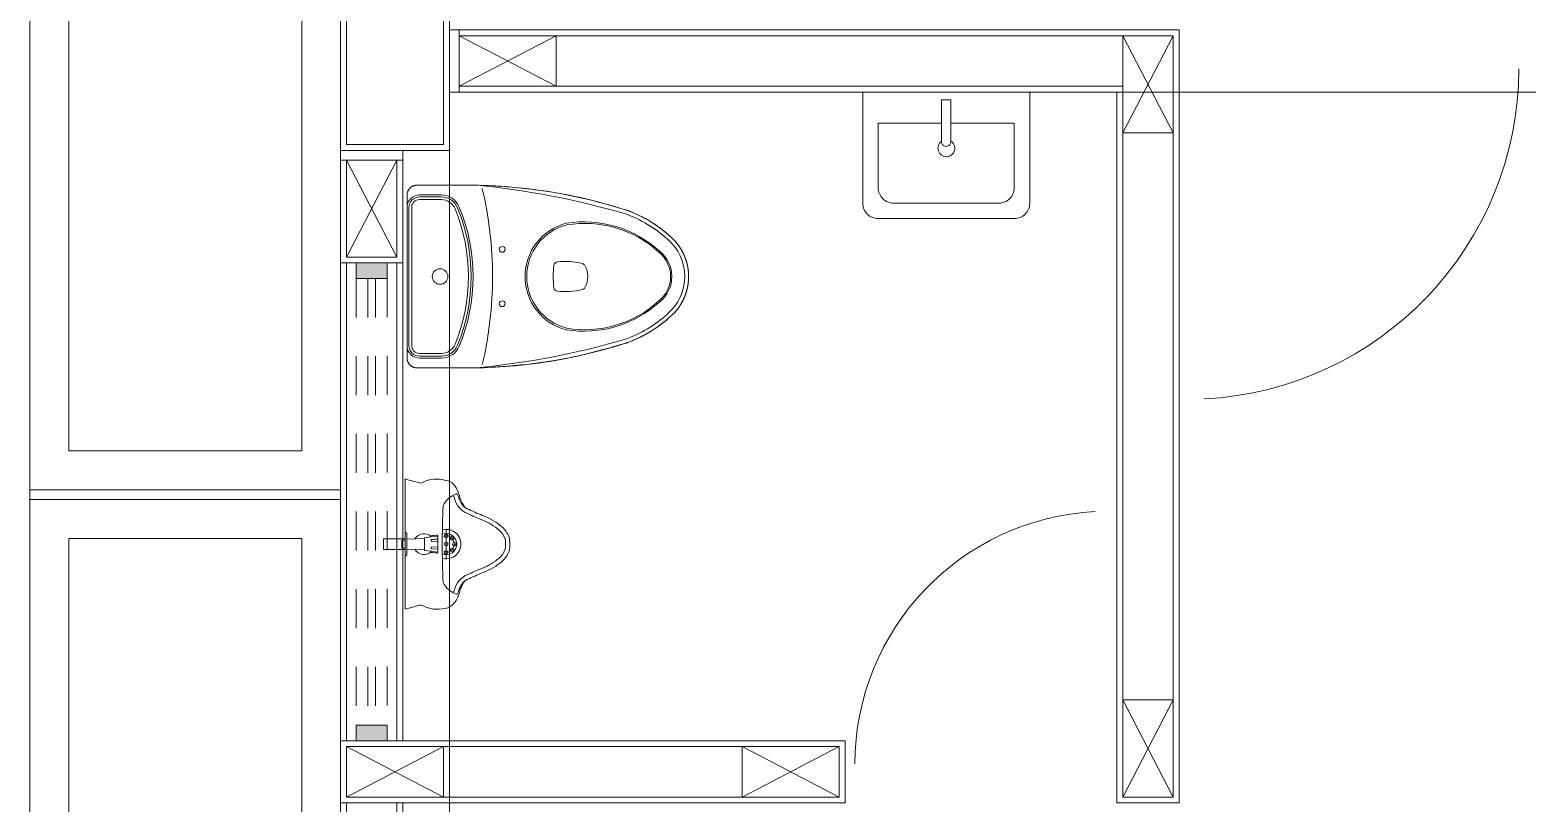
# Model space of a CAD drawing. Header units: metres. Extents: x 349075 to 349285, y 9281902 to 9282050.
# Drawn here: x 349102.96 to 349106.815, y 9281930.114 to 9281932.104 of the extents above; entities that cross this region are included whole.
import ezdxf

# ---------------------------------------------------------------- set-up
doc = ezdxf.new("R2010")
doc.units = ezdxf.units.M
doc.header["$LTSCALE"] = 0.25
doc.linetypes.add('01 nivel$0$HIDDEN2', pattern=[0.1875, 0.125, -0.0625])
doc.layers.add('0_VANOS', color=30, linetype='Continuous', lineweight=9)
doc.layers.add('ARQ-FONDO', color=253, linetype='CONTINUOUS', lineweight=9)

# ---------------------------------------------------------------- blocks, each defined once
blk = doc.blocks.new('junta vereda 0.8')
at = {"layer": 'ARQ-FONDO'}
blk.add_lwpolyline([(0.0127, 0), (-0.0127, 0), (-0.0127, 0.8), (0.0127, 0.8)], close=True, dxfattribs=at)
blk = doc.blocks.new('VEREDAAAAA')
at = {"layer": 'ARQ-FONDO', "elevation": 0}
for points in [[(-19.03, -16.054), (-19.03, -19.054), (-19.83, -19.054), (-19.83, -16.054)], [(-19.13, -16.154), (-19.13, -18.954), (-19.73, -18.954), (-19.73, -16.154)], [(-19.03, -19.0794), (-19.03, -22.0794), (-19.83, -22.0794), (-19.83, -19.0794)], [(-19.13, -19.1794), (-19.13, -21.9794), (-19.73, -21.9794), (-19.73, -19.1794)]]:
    blk.add_lwpolyline(points, close=True, dxfattribs=at)
at = {"layer": 'ARQ-FONDO', "rotation": 270}
blk.add_blockref('junta vereda 0.8', (-19.83, -19.0667, 0), dxfattribs=at)
blk = doc.blocks.new('3545454')
at = {"layer": 'ARQ-FONDO'}
for p, q in [((2729.8556, 649.2617), (2730.0106, 649.2617)), ((2730.0356, 648.8167), (2730.0356, 649.2367)), ((2729.8556, 648.7917), (2730.0106, 648.7917))]:
    blk.add_line(p, q, dxfattribs=at)
for points in [[(2729.4706, 649.1976, -0.073136), (2729.8556, 649.2617, -0.060294)], [(2729.4735, 649.1881, -0.047463), (2729.8556, 649.2617)], [(2729.4706, 648.8558, 0.073117), (2729.8556, 648.7917, 0.060294)], [(2729.4735, 648.8653, 0.047463), (2729.8556, 648.7917)]]:
    blk.add_lwpolyline(points, format="xyb", dxfattribs=at)
for points in [[(2729.9473, 648.8167), (2730.0036, 648.8167, 0.414214), (2730.0356, 648.8487), (2730.0356, 649.2047, 0.414214), (2730.0036, 649.2367), (2729.9473, 649.2367, 0.303863), (2729.9011, 649.2057, 0.19793), (2729.9011, 648.8476, 0.303863)], [(2729.9473, 648.8217), (2730.0036, 648.8217, 0.414214), (2730.0306, 648.8487), (2730.0306, 649.2047, 0.414214), (2730.0036, 649.2317), (2729.9473, 649.2317, 0.303863), (2729.9057, 649.2038, 0.19793), (2729.9057, 648.8496, 0.303863)], [(2729.9473, 648.8287), (2730.0036, 648.8287, 0.414214), (2730.0236, 648.8487), (2730.0236, 649.2047, 0.414214), (2730.0036, 649.2247), (2729.9473, 649.2247, 0.303863), (2729.9121, 649.2012, 0.19793), (2729.9121, 648.8522, 0.303863)]]:
    blk.add_lwpolyline(points, format="xyb", close=True, dxfattribs=at)
for centre, radius in [((2729.7906, 649.0967), 0.0075), ((2729.9506, 649.0267), 0.02), ((2729.7906, 648.9567), 0.0075)]:
    blk.add_circle(centre, radius, dxfattribs=at)
for centre, radius, start, end in [((2730.0106, 649.2367), 0.025, 0, 90), ((2730.8098, 649.0267), 0.9942, 166.8125, 193.1875), ((2729.5805, 648.8768), 0.2906, 81.0398, 132.3117), ((2729.5776, 648.8818), 0.2817, 80.3823, 132.5542), ((2729.5903, 649.0267), 0.1372, 284.4675, 75.5325), ((2729.5903, 649.0267), 0.1416, 284.4675, 75.5325), ((2729.4374, 649.0267), 0.0836, 128.8077, 231.1923), ((2729.4374, 649.0267), 0.0804, 128.8077, 231.1923), ((2729.6287, 649.0267), 0.0583, 150.9044, 209.0956), ((2729.5864, 649.0502), 0.01, 104.5395, 150.9044), ((2729.6277, 648.8913), 0.1742, 83.2198, 104.5395), ((2729.6476, 649.0543), 0.01, 5.9844, 86.386), ((2729.3847, 649.0267), 0.2744, 354.0156, 5.9844), ((2729.5864, 649.0032), 0.01, 209.0956, 255.4605), ((2729.6277, 649.1621), 0.1742, 255.4605, 276.7802), ((2729.6476, 648.9991), 0.01, 273.614, 354.0156), ((2729.5805, 649.1766), 0.2906, 227.6883, 278.9602), ((2729.5776, 649.1716), 0.2817, 227.4458, 279.6177), ((2730.0106, 648.8167), 0.025, 270, 0)]:
    blk.add_arc(centre, radius, start, end, dxfattribs=at)
at = {"layer": 'ARQ-FONDO', "extrusion": (0, 0, -1)}
blk.add_ellipse((2729.5819, 648.8845), major_axis=(0.2279, 0.2279), ratio=1, start_param=4.760773, end_param=5.154972, dxfattribs=at)
at = {"layer": 'ARQ-FONDO'}
for centre, major_axis, start_param, end_param in [((2729.4473, 649.0267), (0.0895, -0.0895), 3.060588, 4.793394), ((2729.5819, 649.1689), (0.2279, 0.2279), 3.189976, 3.584176)]:
    blk.add_ellipse(centre, major_axis=major_axis, ratio=1, start_param=start_param, end_param=end_param, dxfattribs=at)
blk.add_rational_spline([(2729.3587, 648.9227), (2729.3586, 648.9227), (2729.3586, 648.9228), (2729.3585, 648.9228), (2729.3562, 648.9248), (2729.354, 648.9268), (2729.3456, 648.935), (2729.3399, 648.9418), (2729.3298, 648.9563), (2729.3255, 648.9641), (2729.3185, 648.9802), (2729.3158, 648.9887), (2729.312, 649.0059), (2729.3109, 649.0147), (2729.3105, 649.0323), (2729.3111, 649.0412), (2729.3141, 649.0585), (2729.3165, 649.0671), (2729.3227, 649.0836), (2729.3267, 649.0915), (2729.336, 649.1065), (2729.3414, 649.1135), (2729.3509, 649.1237), (2729.3546, 649.1272), (2729.3585, 649.1306), (2729.3586, 649.1306), (2729.3586, 649.1307), (2729.3587, 649.1307), (2729.3587, 649.1307), (2729.3587, 649.1307), (2729.3587, 649.1307), (2729.3662, 649.1375), (2729.374, 649.144), (2729.3959, 649.1604), (2729.4104, 649.1697), (2729.4399, 649.1854), (2729.4549, 649.192), (2729.4702, 649.1975), (2729.4703, 649.1975), (2729.4705, 649.1976), (2729.4706, 649.1976), (2729.5954, 649.2377), (2729.7246, 649.2592), (2729.8556, 649.2617), (2729.9073, 649.2617), (2729.959, 649.2617), (2730.0106, 649.2617), (2730.0253, 649.2617), (2730.0356, 649.2513), (2730.0356, 649.2367), (2730.0356, 649.0967), (2730.0356, 648.9567), (2730.0356, 648.8167), (2730.0356, 648.802), (2730.0253, 648.7917), (2730.0106, 648.7917), (2729.959, 648.7917), (2729.9073, 648.7917), (2729.8556, 648.7917), (2729.7246, 648.7942), (2729.5954, 648.8157), (2729.4706, 648.8558), (2729.4705, 648.8558), (2729.4703, 648.8559), (2729.4702, 648.8559), (2729.4549, 648.8614), (2729.4399, 648.868), (2729.4104, 648.8837), (2729.3959, 648.893), (2729.374, 648.9094), (2729.3662, 648.9159), (2729.3587, 648.9227), (2729.3587, 648.9227), (2729.3587, 648.9227), (2729.3587, 648.9227)], [1, 1, 1, 1, 1, 1, 1, 1, 1, 1, 1, 1, 1, 1, 1, 1, 1, 1, 1, 1, 1, 1, 1, 1, 1, 1, 1, 1, 1, 1, 1, 1, 1, 1, 1, 1, 1, 1, 1, 1, 1, 0.992906089237, 0.992906089237, 1, 1, 1, 1, 0.804737854124, 0.804737854124, 1, 1, 1, 1, 0.804737854127, 0.804737854127, 1, 1, 1, 1, 0.99290975227, 0.99290975227, 1, 1, 1, 1, 1, 1, 1, 1, 1, 1, 1, 1, 1, 1], degree=3, knots=[0, 0, 0, 0, 0.001494, 0.001494, 0.001494, 0.067055, 0.067055, 0.260732, 0.260732, 0.454409, 0.454409, 0.648086, 0.648086, 0.841764, 0.841764, 1.035441, 1.035441, 1.229118, 1.229118, 1.422795, 1.422795, 1.616472, 1.616472, 1.728886, 1.728886, 1.728886, 1.730392, 1.730392, 1.730392, 1.730573, 1.730573, 1.730573, 1.822093, 1.822093, 1.977165, 1.977165, 2.124105, 2.124105, 2.124105, 3.124105, 3.124105, 3.124105, 3.41613, 3.41613, 3.41613, 4.41613, 4.41613, 4.41613, 5.986926, 5.986926, 5.986926, 6.986926, 6.986926, 6.986926, 8.557723, 8.557723, 8.557723, 9.557723, 9.557723, 9.557723, 9.849672, 9.849672, 9.849672, 10.849672, 10.849672, 10.849672, 10.996613, 10.996613, 11.151684, 11.151684, 11.243278, 11.243278, 11.243278, 11.243386, 11.243386, 11.243386, 11.243386], dxfattribs=at)
for points, knots in [([(2729.3586, 649.1306), (2729.3661, 649.1375), (2729.374, 649.144), (2729.3959, 649.1604), (2729.4104, 649.1697), (2729.4399, 649.1854), (2729.4549, 649.192), (2729.4702, 649.1975)], [5.5461706, 5.5461706, 5.5461706, 5.5461706, 5.638358, 5.638358, 5.7934291, 5.7934291, 5.94037, 5.94037, 5.94037, 5.94037]), ([(2729.3588, 649.1308), (2729.3548, 649.1274), (2729.351, 649.1238), (2729.3414, 649.1135), (2729.336, 649.1065), (2729.3267, 649.0915), (2729.3227, 649.0836), (2729.3165, 649.0671), (2729.3141, 649.0585), (2729.3111, 649.0412), (2729.3105, 649.0323), (2729.3109, 649.0147), (2729.312, 649.0059), (2729.3158, 648.9887), (2729.3185, 648.9802), (2729.3255, 648.9641), (2729.3298, 648.9563), (2729.3399, 648.9418), (2729.3456, 648.935), (2729.3541, 648.9267), (2729.3564, 648.9246), (2729.3588, 648.9226)], [0.704394, 0.704394, 0.704394, 0.704394, 0.819519, 0.819519, 1.013197, 1.013197, 1.206874, 1.206874, 1.400551, 1.400551, 1.594228, 1.594228, 1.787905, 1.787905, 1.981583, 1.981583, 2.17526, 2.17526, 2.368937, 2.368937, 2.437199, 2.437199, 2.437199, 2.437199]), ([(2729.3586, 648.9228), (2729.3661, 648.9159), (2729.374, 648.9094), (2729.3959, 648.893), (2729.4104, 648.8837), (2729.4399, 648.868), (2729.4549, 648.8614), (2729.4702, 648.8559)], [5.5461706, 5.5461706, 5.5461706, 5.5461706, 5.638358, 5.638358, 5.7934291, 5.7934291, 5.94037, 5.94037, 5.94037, 5.94037])]:
    blk.add_open_spline(points, degree=3, knots=knots, dxfattribs=at)
blk = doc.blocks.new('3145')
at = {"layer": 'ARQ-FONDO'}
for p, q in [((2730.4578, 649.8224), (2730.4198, 649.8124)), ((2730.4578, 649.8239), (2730.4578, 649.4874)), ((2730.3518, 649.6169), (2730.3518, 649.6929)), ((2730.4581, 649.6849), (2730.4566, 649.6849)), ((2730.3731, 649.6782), (2730.3731, 649.6753)), ((2730.3731, 649.6753), (2730.3901, 649.6732)), ((2730.3731, 649.6678), (2730.3731, 649.6753)), ((2730.3731, 649.6678), (2730.3731, 649.6626)), ((2730.3731, 649.6626), (2730.3901, 649.6616)), ((2730.3731, 649.6469), (2730.3731, 649.6626)), ((2730.3731, 649.6469), (2730.3901, 649.6481)), ((2730.3731, 649.6469), (2730.3731, 649.6417)), ((2730.3901, 649.6762), (2730.3901, 649.6732)), ((2730.4081, 649.6711), (2730.3901, 649.6734)), ((2730.3901, 649.6669), (2730.3901, 649.6616)), ((2730.3901, 649.6481), (2730.3901, 649.6428)), ((2730.4081, 649.6711), (2730.4081, 649.6386)), ((2730.4081, 649.6689), (2730.4529, 649.6679)), ((2730.4579, 649.6654), (2730.4661, 649.6654)), ((2730.4661, 649.6654), (2730.4661, 649.6444)), ((2730.3901, 649.6428), (2730.3731, 649.6417)), ((2730.3731, 649.6344), (2730.3731, 649.6417)), ((2730.3731, 649.6344), (2730.3901, 649.6365)), ((2730.3731, 649.6344), (2730.3731, 649.6315)), ((2730.4081, 649.6386), (2730.3901, 649.6363)), ((2730.3901, 649.6365), (2730.3901, 649.6336)), ((2730.4529, 649.6418), (2730.4081, 649.6409)), ((2730.4581, 649.6249), (2730.4566, 649.6249)), ((2730.4579, 649.6444), (2730.4661, 649.6444)), ((2730.4578, 649.4874), (2730.4198, 649.4973))]:
    blk.add_line(p, q, dxfattribs=at)
blk.add_lwpolyline([(2730.4578, 649.6412), (2730.5132, 649.6412), (2730.5132, 649.6683), (2730.4578, 649.6683)], dxfattribs=at)
for centre in [(2730.3308, 649.6549), (2730.337, 649.6697), (2730.3518, 649.6759), (2730.3518, 649.6549), (2730.337, 649.64), (2730.3518, 649.6339)]:
    blk.add_circle(centre, 0.0045, dxfattribs=at)
for centre, radius, start, end in [((2730.3626, 649.7797), 0.0414, 137.0763, 155.5035), ((2730.3547, 649.7903), 0.0285, 90.7119, 141.9767), ((2730.3769, 649.748), 0.0744, 61.4008, 107.6694), ((2730.4173, 649.8221), 0.01, 241.4008, 284.6764), ((2730.2492, 649.793), 0.0696, 326.7008, 344.8438), ((2730.2746, 649.786), 0.0464, 319.4825, 347.3874), ((2730.4133, 649.75), 0.1001, 152.1091, 165.6415), ((2730.2746, 649.786), 0.0574, 319.4825, 347.3874), ((2730.3443, 649.7704), 0.025, 150.6393, 167.3874), ((2730.3251, 649.7812), 0.003, 68.283, 150.6393), ((2730.3019, 649.7229), 0.0657, 28.0773, 68.283), ((2730.3443, 649.7704), 0.014, 150.6393, 167.3874), ((2730.3356, 649.7746), 0.00444, 84.8846, 143.7978), ((2730.323, 649.5609), 0.1798, 112.6102, 129.6285), ((2730.1085, 650.1135), 0.413, 290.6002, 296.5044), ((2730.1085, 650.1135), 0.424, 290.6002, 296.5044), ((2730.2809, 649.7788), 0.0369, 288.8281, 321.6071), ((2730.2809, 649.7788), 0.0479, 288.8281, 321.6071), ((2730.2874, 649.7661), 0.0229, 310.3096, 330.6333), ((2727.9106, 649.6549), 2.4513, 0, 2.3147), ((2730.2503, 649.6507), 0.0643, 130.7416, 159.763), ((2730.2512, 649.6498), 0.0545, 130.8841, 158.6208), ((2730.323, 649.5609), 0.1688, 112.6102, 129.6285), ((2730.3518, 649.6549), 0.038, 75.1723, 284.8277), ((2730.2681, 649.6547), 0.0802, 166.8561, 192.822), ((2730.2698, 649.6549), 0.071, 167.9395, 192.0605), ((2730.3518, 649.6549), 0.027, 68.5556, 291.4444), ((2730.3518, 649.6549), 0.021, 71.8571, 288.1429), ((2730.3518, 649.6549), 0.0045, 0, 299.9382), ((2727.9106, 649.6549), 2.4513, 357.6853, 0), ((2730.4091, 649.6546), 0.027, 30.5665, 134.7348), ((2730.2512, 649.6599), 0.0655, 200.5882, 229.1159), ((2730.2512, 649.6599), 0.0545, 201.3792, 229.1159), ((2730.323, 649.7488), 0.1798, 230.3715, 247.3898), ((2730.323, 649.7488), 0.1688, 230.3715, 247.3898), ((2730.4091, 649.6546), 0.027, 225.2652, 330.7698), ((2730.1085, 649.1962), 0.413, 63.4956, 69.3998), ((2730.1085, 649.1962), 0.424, 63.4956, 69.3998), ((2730.2809, 649.531), 0.0479, 38.3929, 71.1719), ((2730.2809, 649.531), 0.0369, 38.3929, 71.1719), ((2730.2874, 649.5436), 0.0229, 29.3667, 49.6904), ((2730.2492, 649.5167), 0.0696, 15.1562, 33.2992), ((2730.2746, 649.5237), 0.0464, 12.6126, 40.5175), ((2730.4133, 649.5597), 0.1001, 194.3585, 207.8909), ((2730.2746, 649.5237), 0.0574, 12.6126, 40.5175), ((2730.3443, 649.5393), 0.025, 192.6126, 209.3607), ((2730.3019, 649.5868), 0.0657, 291.717, 331.9227), ((2730.3443, 649.5393), 0.014, 192.6126, 209.3607), ((2730.3356, 649.5351), 0.00444, 216.2022, 275.1154), ((2730.3251, 649.5285), 0.003, 209.3607, 291.717), ((2730.3626, 649.53), 0.0414, 204.4965, 222.9237), ((2730.3612, 649.5275), 0.0388, 221.4974, 259.7472), ((2730.3739, 649.5717), 0.0846, 256.67, 297.1807), ((2730.4173, 649.4876), 0.01, 75.3236, 118.5992)]:
    blk.add_arc(centre, radius, start, end, dxfattribs=at)
blk.add_open_spline([(2730.4566, 649.6849), (2730.4563, 649.6849), (2730.4559, 649.6848), (2730.4552, 649.6846), (2730.4549, 649.6844), (2730.4544, 649.684), (2730.4542, 649.6838), (2730.4538, 649.6834), (2730.4536, 649.6832), (2730.4534, 649.6828), (2730.4534, 649.6826), (2730.4533, 649.6824), (2730.4532, 649.6823), (2730.4532, 649.6821), (2730.4532, 649.682), (2730.4532, 649.6819), (2730.4531, 649.6818), (2730.4531, 649.6815), (2730.4531, 649.6814), (2730.4531, 649.6807), (2730.453, 649.6799), (2730.453, 649.6774), (2730.453, 649.6757), (2730.4529, 649.6716), (2730.4529, 649.6692), (2730.4529, 649.6641), (2730.4529, 649.6614), (2730.4529, 649.6558), (2730.4529, 649.6529), (2730.4529, 649.6473), (2730.4529, 649.6446), (2730.4529, 649.6396), (2730.4529, 649.6374), (2730.453, 649.6335), (2730.453, 649.6319), (2730.4531, 649.6294), (2730.4531, 649.6288), (2730.4531, 649.628), (2730.4531, 649.628), (2730.4532, 649.6277), (2730.4532, 649.6276), (2730.4532, 649.6274), (2730.4533, 649.6273), (2730.4534, 649.6269), (2730.4535, 649.6267), (2730.4538, 649.6263), (2730.4539, 649.6261), (2730.4542, 649.6258), (2730.4544, 649.6257), (2730.4549, 649.6253), (2730.4553, 649.6251), (2730.4561, 649.6249), (2730.4564, 649.6249), (2730.4566, 649.6249)], degree=3, knots=[1.916723, 1.916723, 1.916723, 1.916723, 1.919748, 1.919748, 1.923082, 1.923082, 1.927452, 1.927452, 1.934042, 1.934042, 1.943437, 1.943437, 1.953798, 1.953798, 1.967187, 1.967187, 1.990863, 1.990863, 2.061295, 2.061295, 2.375454, 2.375454, 2.703907, 2.703907, 3.025591, 3.025591, 3.346257, 3.346257, 3.666675, 3.666675, 3.987107, 3.987107, 4.307832, 4.307832, 4.629766, 4.629766, 4.960183, 4.960183, 5.009249, 5.009249, 5.020348, 5.020348, 5.034179, 5.034179, 5.044278, 5.044278, 5.048432, 5.048432, 5.051491, 5.051491, 5.05606, 5.05606, 5.058315, 5.058315, 5.058315, 5.058315], dxfattribs=at)
for points in [[(2730.3731, 649.6782), (2730.3788, 649.6775), (2730.3845, 649.6768), (2730.3901, 649.6762)], [(2730.3731, 649.6678), (2730.3788, 649.6675), (2730.3845, 649.6672), (2730.3901, 649.6669)], [(2730.3901, 649.6336), (2730.3845, 649.6329), (2730.3788, 649.6322), (2730.3731, 649.6315)]]:
    blk.add_open_spline(points, degree=3, dxfattribs=at)
blk = doc.blocks.new('q0')
at = {"layer": 'ARQ-FONDO'}
for points in [[(2729.6504, 649.6317, 0.414214), (2729.6106, 649.6715), (2729.2602, 649.6715, 0.414214), (2729.2204, 649.6317), (2729.2204, 649.3457), (2729.6504, 649.3457)], [(2729.4234, 649.3654), (2729.4473, 649.3654), (2729.4473, 649.4714, 1.177276), (2729.4234, 649.4714)]]:
    blk.add_lwpolyline(points, format="xyb", close=True, dxfattribs=at)
blk.add_lwpolyline([(2729.4234, 649.4254), (2729.2602, 649.4254), (2729.2602, 649.5919, -0.414214), (2729.3, 649.6317), (2729.5708, 649.6317, -0.414214), (2729.6106, 649.5919), (2729.6106, 649.4254), (2729.4473, 649.4254)], format="xyb", dxfattribs=at)
blk.add_arc((2729.4358, 649.4904), 0.0217, 301.2789, 234.9387, dxfattribs=at)
blk = doc.blocks.new('*U822')
at = {"linetype": 'Continuous', "true_color": 0xbebebe}
for points in [[(3032.1314, 1351.1888), (3032.1314, 1351.2688), (3032.1714, 1351.2688), (3032.1714, 1351.1888)], [(3033.3214, 1351.1888), (3033.3214, 1351.2688), (3033.3614, 1351.2688), (3033.3614, 1351.1888)]]:
    blk.add_hatch(color=9, dxfattribs=at).paths.add_polyline_path(points)
at = {"layer": '0_VANOS', "linetype": 'Continuous'}
for p, q in [((3032.1314, 1351.2688), (3032.1714, 1351.2688)), ((3032.1314, 1351.2688), (3032.1314, 1351.1888)), ((3032.1714, 1351.2688), (3032.1714, 1351.1888)), ((3033.3214, 1351.1888), (3033.3214, 1351.2688)), ((3033.3214, 1351.2688), (3033.3614, 1351.2688)), ((3033.3614, 1351.2688), (3033.3614, 1351.1888)), ((3032.1714, 1351.1888), (3032.1314, 1351.1888)), ((3033.3614, 1351.1888), (3033.3214, 1351.1888))]:
    blk.add_line(p, q, dxfattribs=at)
at = {"layer": '0_VANOS', "linetype": '01 nivel$0$HIDDEN2', "ltscale": 0.5}
for p, q in [((3032.1708, 1351.2688), (3033.3208, 1351.2688)), ((3032.1714, 1351.2388), (3033.3214, 1351.2388)), ((3032.1714, 1351.2188), (3033.3214, 1351.2188)), ((3032.1714, 1351.1888), (3033.3214, 1351.1888))]:
    blk.add_line(p, q, dxfattribs=at)
at = {"layer": '0_VANOS', "linetype": '01 nivel$0$HIDDEN2'}
blk.add_line((3033.3214, 1351.2688), (3033.3614, 1351.2688), dxfattribs=at)
blk = doc.blocks.new('*U1569')
blk.add_arc((0.0215, 0.0476), 0.8535, 0.1579, 87.0814)
blk = doc.blocks.new('*U1570')
blk.add_arc((0.0224, 0.0482), 0.6526, 0.1579, 87.0814)
blk = doc.blocks.new('ADMIII PLATA GG')
at = {"layer": 'ARQ-FONDO'}
for p, q in [((-17.535, -16.655), (-15.6562, -16.655)), ((-17.26, -16.67), (-17.51, -16.8)), ((-17.51, -16.67), (-17.26, -16.8)), ((-17.26, -16.67), (-15.8012, -16.67)), ((-15.8012, -16.67), (-15.6712, -16.92)), ((-15.8012, -16.92), (-15.6712, -16.67)), ((-15.6562, -18.645), (-15.6562, -16.655)), ((-17.26, -16.8), (-15.8012, -16.8)), ((-17.5323, -16.815), (-15.8162, -16.815)), ((-15.8162, -18.645), (-15.8162, -16.815)), ((-15.8012, -18.38), (-15.8012, -16.92)), ((-15.6712, -18.38), (-15.6712, -16.92)), ((-17.815, -16.965), (-17.815, -18.645)), ((-17.8, -17.24), (-17.67, -16.99)), ((-17.8, -16.99), (-17.67, -17.24)), ((-17.8, -17.255), (-17.8, -18.485)), ((-17.67, -17.24), (-17.67, -17.24)), ((-17.67, -17.255), (-17.67, -18.485)), ((-17.655, -17.255), (-17.655, -18.485)), ((-15.8012, -18.38, 0), (-15.6712, -18.63, 0)), ((-15.8012, -18.63, 0), (-15.6712, -18.38, 0)), ((-16.5163, -18.485), (-17.815, -18.485)), ((-17.55, -18.5, 0), (-17.8, -18.63, 0)), ((-17.8, -18.5, 0), (-17.55, -18.63, 0)), ((-16.7813, -18.5), (-17.55, -18.5)), ((-16.7813, -18.5, 0), (-16.5313, -18.63, 0)), ((-16.5313, -18.5, 0), (-16.7813, -18.63, 0)), ((-16.5163, -18.645), (-16.5163, -18.485)), ((-16.5162, -18.485), (-16.5162, -18.645)), ((-16.5162, -18.645), (-17.815, -18.645)), ((-17.815, -18.645), (-17.815, -21.295)), ((-17.8, -18.645), (-17.8, -21.295)), ((-17.67, -18.645), (-17.67, -21.295)), ((-17.655, -18.645), (-17.655, -21.295)), ((-16.7813, -18.63), (-17.55, -18.63)), ((-16.7813, -18.63), (-16.7813, -18.63)), ((-15.6562, -18.645), (-15.8162, -18.645))]:
    blk.add_line(p, q, dxfattribs=at)
at = {"layer": 'ARQ-FONDO', "ltscale": 0.7}
blk.add_lwpolyline([(-17.535, -0.715), (-17.815, -0.715), (-17.815, -21.585), (-17.535, -21.585)], close=True, dxfattribs=at)
at = {"layer": 'ARQ-FONDO', "elevation": 0}
for points in [[(-17.535, -16.965), (-17.535, -16.535), (-17.815, -16.535), (-17.815, -16.965)], [(-17.55, -16.95), (-17.55, -16.55), (-17.8, -16.55), (-17.8, -16.95)], [(-17.535, -16.655), (-17.51, -16.655), (-17.51, -16.815), (-17.535, -16.815)], [(-17.51, -16.67), (-17.26, -16.67), (-17.26, -16.8), (-17.51, -16.8)], [(-15.8012, -16.92), (-15.8012, -16.67), (-15.6712, -16.67), (-15.6712, -16.92)], [(-17.815, -16.965), (-17.815, -16.99), (-17.655, -16.99), (-17.655, -16.965)], [(-17.815, -16.99), (-17.815, -17.255), (-17.655, -17.255), (-17.655, -16.99)], [(-17.8, -16.99), (-17.8, -17.24), (-17.67, -17.24), (-17.67, -16.99)], [(-15.8012, -18.63), (-15.8012, -18.38), (-15.6712, -18.38), (-15.6712, -18.63)], [(-17.8, -18.5), (-17.55, -18.5), (-17.55, -18.63), (-17.8, -18.63)], [(-16.5313, -18.5), (-16.7813, -18.5), (-16.7813, -18.63), (-16.5313, -18.63)]]:
    blk.add_lwpolyline(points, close=True, dxfattribs=at)
at = {"layer": 'ARQ-FONDO', "ltscale": 0.7, "elevation": 0}
blk.add_lwpolyline([(-0.265, -16.815), (-0.265, -16.535), (-17.535, -16.535), (-17.535, -16.815)], close=True, dxfattribs=at)
at = {"layer": 'ARQ-FONDO', "xscale": -1, "rotation": 180}
blk.add_blockref('*U1569', (-15.6562, -16.705), dxfattribs=at)
at = {"layer": 'ARQ-FONDO', "lineweight": 30, "xscale": -1, "rotation": 180}
blk.add_blockref('q0', (-2745.6911, 632.5307, 0), dxfattribs=at)
at = {"layer": 'ARQ-FONDO', "lineweight": 30, "xscale": -1}
for name, p in [('3545454', (2712.3916, -666.3166, 0)), ('3145', (2712.8086, -667.6337, 0))]:
    blk.add_blockref(name, p, dxfattribs=at)
at = {"layer": 'ARQ-FONDO', "rotation": 270}
blk.add_blockref('*U822', (-1368.9638, 3014.8764), dxfattribs=at)
at = {"layer": 'ARQ-FONDO', "xscale": -1}
blk.add_blockref('*U1570', (-15.8162, -18.595), dxfattribs=at)

msp = doc.modelspace()

# ---------------------------------------------------------------- block references
at = {"layer": 'ARQ-FONDO', "lineweight": 5}
for name, p in [('ADMIII PLATA GG', (349121.5748, 9281948.7594)), ('VEREDAAAAA', (349122.7898, 9281949.9744))]:
    msp.add_blockref(name, p, dxfattribs=at)

doc.saveas('drawing.dxf')
